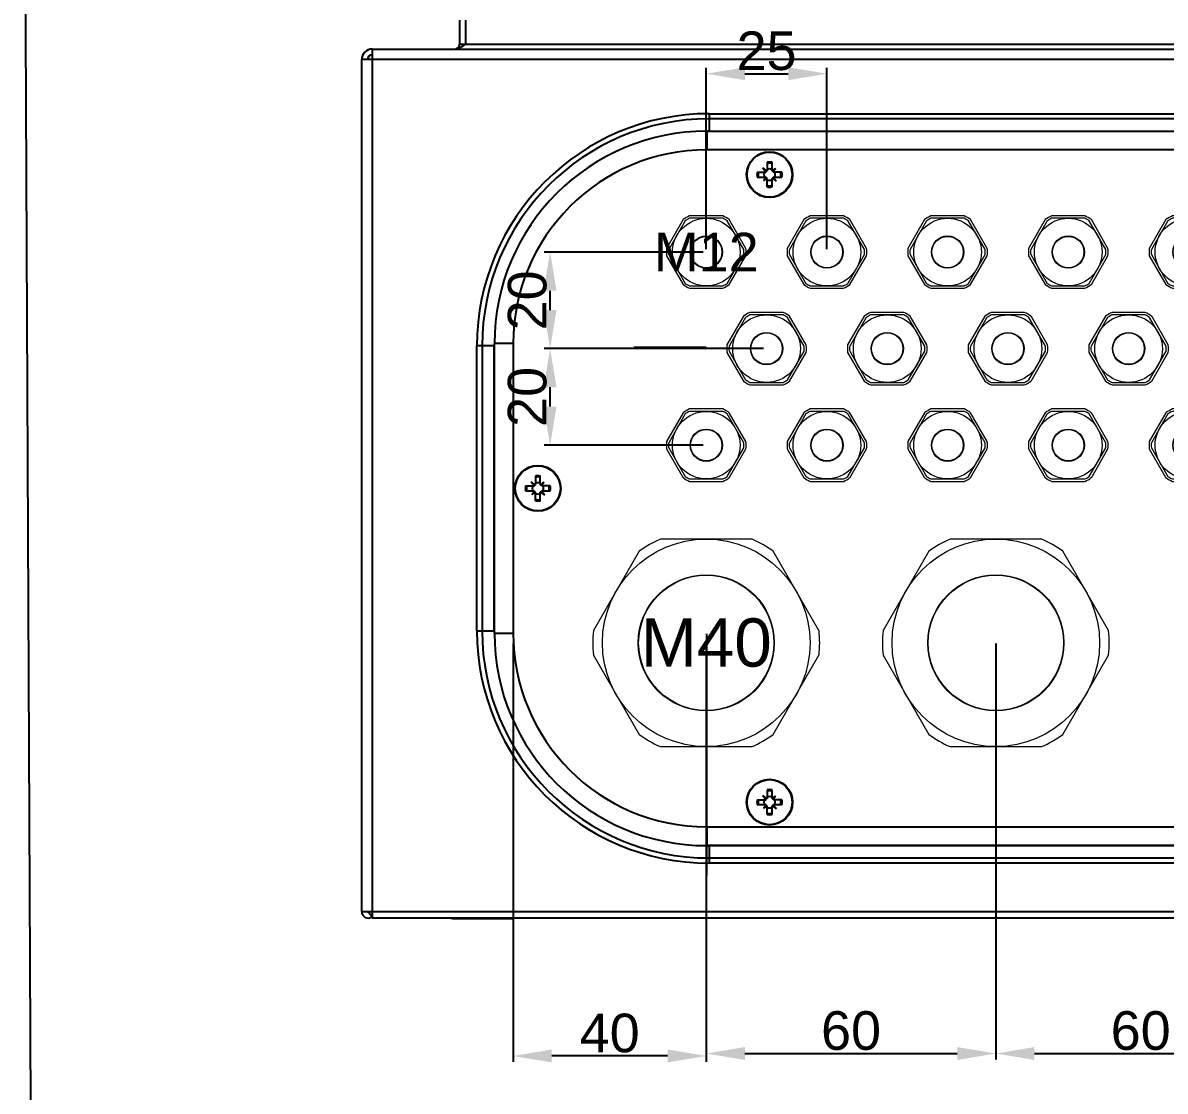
# Model space of a CAD drawing. Header units: millimetres. Extents: x 46697 to 52144, y 25488 to 34806.
# Drawn here: x 49224.9 to 49461.5, y 29562.1 to 29783.4 of the extents above; entities that cross this region are included whole.
import ezdxf

# ---------------------------------------------------------------- set-up
doc = ezdxf.new("R2010")
doc.units = ezdxf.units.MM
doc.layers.add('! NO PLOT !', color=7, linetype='Continuous', true_color=0xff75dd, plot=False)
doc.layers.add('000-KOTIRANJE', color=254, linetype='Continuous', lineweight=5)
doc.layers.add('000-PI-Oprema', color=30, linetype='Continuous', lineweight=5)
doc.layers.add('000-PI-NO PLOT', color=6, linetype='Continuous', lineweight=5, plot=False)
doc.layers.add('000-PI-ORMAR', color=51, linetype='Continuous')
doc.layers.add('210-0', color=7, linetype='Continuous')
doc.styles.get("Standard").update_dxf_attribs({"font": 'arial.ttf'})
doc.dimstyles.new('ISO-25-lb', dxfattribs={"dimtxt": 8, "dimasz": 8, "dimexe": 1.25, "dimexo": 0.625, "dimtad": 1, "dimdec": 1, "dimtxsty": 'Standard', "dimcen": 5, "dimadec": 0, "dimazin": 0, "dimtfac": 1, "dimtdec": 1, "dimtmove": 0, "dimatfit": 3, "dimfxl": 1, "dimarcsym": 0})

# ---------------------------------------------------------------- blocks, each defined once
blk = doc.blocks.new('NSYCRN34200_bottom')
at = {"layer": '000-PI-ORMAR'}
for p, q in [((50208.22, 29485.82), (50208.22, 29480.82)), ((50209.42, 29485.82), (50209.42, 29480.82)), ((50190.12, 29479.82), (50190.12, 29299.81)), ((50190.12, 29479.82), (50585.72, 29479.82)), ((50208.22, 29480.82), (50567.62, 29480.82)), ((50187.92, 29301.16), (50187.92, 29477.62)), ((50587.92, 29477.62), (50187.92, 29477.62)), ((50259.92, 29466.43), (50259.92, 29462.84)), ((50259.92, 29466.43), (50515.92, 29466.43)), ((50515.92, 29465.37), (50259.92, 29465.37)), ((50259.42, 29462.81), (50259.42, 29458.93)), ((50259.42, 29462.81), (50516.42, 29462.81)), ((50259.92, 29462.84), (50515.92, 29462.84)), ((50516.42, 29458.93), (50259.42, 29458.93)), ((50271.69, 29454.54), (50271.03, 29455.2)), ((50271.9, 29456.36), (50271.9, 29454.59)), ((50272.93, 29454.59), (50272.93, 29456.36)), ((50270.06, 29453.81), (50269.81, 29453.81)), ((50269.87, 29454.33), (50271.64, 29454.33)), ((50269.87, 29453.3), (50271.64, 29453.3)), ((50271.69, 29453.08), (50271.17, 29452.57)), ((50271.6, 29454.47), (50271.46, 29454.33)), ((50271.46, 29453.3), (50271.6, 29453.16)), ((50271.6, 29454.63), (50271.6, 29454.47)), ((50271.6, 29454.63), (50271.76, 29454.63)), ((50271.6, 29454.47), (50271.69, 29454.37)), ((50271.6, 29454.47), (50271.6, 29454.47)), ((50271.6, 29453.16), (50271.69, 29453.25)), ((50271.6, 29453.1), (50271.6, 29453.16)), ((50271.6, 29452.99), (50271.6, 29453.1)), ((50271.6, 29452.99), (50271.71, 29452.99)), ((50271.64, 29454.33), (50271.69, 29454.37)), ((50271.69, 29453.25), (50271.64, 29453.3)), ((50271.69, 29454.54), (50271.69, 29454.37)), ((50271.86, 29454.54), (50271.69, 29454.54)), ((50271.69, 29453.25), (50271.69, 29453.08)), ((50271.69, 29453.08), (50271.86, 29453.08)), ((50271.76, 29452.99), (50271.71, 29452.99)), ((50271.9, 29454.77), (50271.76, 29454.63)), ((50271.76, 29454.63), (50271.86, 29454.54)), ((50271.76, 29454.63), (50271.76, 29454.63)), ((50271.76, 29452.99), (50271.86, 29453.08)), ((50271.76, 29452.99), (50271.9, 29452.85)), ((50271.86, 29454.54), (50271.9, 29454.59)), ((50271.9, 29453.03), (50271.86, 29453.08)), ((50271.9, 29451.26), (50271.9, 29453.03)), ((50273.07, 29454.63), (50272.93, 29454.77)), ((50272.93, 29454.59), (50272.98, 29454.54)), ((50272.98, 29453.08), (50272.93, 29453.03)), ((50272.93, 29451.26), (50272.93, 29453.03)), ((50272.93, 29452.85), (50273.07, 29452.99)), ((50273.07, 29454.63), (50272.98, 29454.54)), ((50273.15, 29454.54), (50272.98, 29454.54)), ((50273.07, 29452.99), (50272.98, 29453.08)), ((50272.98, 29453.08), (50273.15, 29453.08)), ((50273.13, 29454.63), (50273.07, 29454.63)), ((50273.08, 29452.99), (50273.07, 29452.99)), ((50273.23, 29453), (50273.08, 29452.99)), ((50273.24, 29454.63), (50273.13, 29454.63)), ((50273.15, 29454.54), (50273.66, 29455.06)), ((50273.15, 29454.37), (50273.15, 29454.54)), ((50273.24, 29454.47), (50273.15, 29454.37)), ((50273.15, 29454.37), (50273.2, 29454.33)), ((50273.2, 29453.3), (50273.15, 29453.25)), ((50273.15, 29453.08), (50273.15, 29453.25)), ((50273.24, 29453.16), (50273.15, 29453.25)), ((50273.81, 29452.42), (50273.15, 29453.08)), ((50274.97, 29454.33), (50273.2, 29454.33)), ((50273.2, 29453.3), (50274.97, 29453.3)), ((50273.24, 29453.15), (50273.23, 29453)), ((50273.24, 29454.63), (50273.24, 29454.52)), ((50273.24, 29454.47), (50273.24, 29454.52)), ((50273.38, 29454.33), (50273.24, 29454.47)), ((50273.24, 29453.16), (50273.38, 29453.3)), ((50273.24, 29453.16), (50273.24, 29453.15)), ((50274.78, 29453.81), (50275.02, 29453.81)), ((50211.8, 29359.31), (50211.8, 29418.31)), ((50215.39, 29418.31), (50211.8, 29418.31)), ((50212.86, 29418.31), (50212.86, 29359.31)), ((50215.39, 29359.31), (50215.39, 29418.31)), ((50215.42, 29358.81), (50215.42, 29418.81)), ((50219.3, 29418.81), (50215.42, 29418.81)), ((50219.3, 29418.81), (50219.3, 29358.81)), ((50223.9, 29391.36), (50223.9, 29389.59)), ((50224.93, 29389.59), (50224.93, 29391.36)), ((50221.87, 29389.33), (50223.64, 29389.33)), ((50223.69, 29389.54), (50223.03, 29390.2)), ((50223.6, 29389.47), (50223.46, 29389.33)), ((50223.6, 29389.63), (50223.6, 29389.47)), ((50223.6, 29389.63), (50223.76, 29389.63)), ((50223.6, 29389.47), (50223.69, 29389.37)), ((50223.6, 29389.47), (50223.6, 29389.47)), ((50223.64, 29389.33), (50223.69, 29389.37)), ((50223.69, 29389.54), (50223.69, 29389.37)), ((50223.86, 29389.54), (50223.69, 29389.54)), ((50223.9, 29389.77), (50223.76, 29389.63)), ((50223.76, 29389.63), (50223.86, 29389.54)), ((50223.76, 29389.63), (50223.76, 29389.63)), ((50223.86, 29389.54), (50223.9, 29389.59)), ((50225.07, 29389.63), (50224.93, 29389.77)), ((50224.93, 29389.59), (50224.98, 29389.54)), ((50225.07, 29389.63), (50224.98, 29389.54)), ((50225.15, 29389.54), (50224.98, 29389.54)), ((50225.13, 29389.63), (50225.07, 29389.63)), ((50225.24, 29389.63), (50225.13, 29389.63)), ((50225.15, 29389.54), (50225.66, 29390.06)), ((50225.15, 29389.37), (50225.15, 29389.54)), ((50225.24, 29389.47), (50225.15, 29389.37)), ((50225.15, 29389.37), (50225.2, 29389.33)), ((50226.97, 29389.33), (50225.2, 29389.33)), ((50225.24, 29389.63), (50225.24, 29389.52)), ((50225.24, 29389.47), (50225.24, 29389.52)), ((50225.38, 29389.33), (50225.24, 29389.47)), ((50222.06, 29388.81), (50221.81, 29388.81)), ((50221.87, 29388.3), (50223.64, 29388.3)), ((50223.69, 29388.08), (50223.17, 29387.57)), ((50223.46, 29388.3), (50223.6, 29388.16)), ((50223.6, 29388.16), (50223.69, 29388.25)), ((50223.6, 29388.1), (50223.6, 29388.16)), ((50223.6, 29387.99), (50223.6, 29388.1)), ((50223.6, 29387.99), (50223.71, 29387.99)), ((50223.69, 29388.25), (50223.64, 29388.3)), ((50223.69, 29388.25), (50223.69, 29388.08)), ((50223.69, 29388.08), (50223.86, 29388.08)), ((50223.76, 29387.99), (50223.71, 29387.99)), ((50223.76, 29387.99), (50223.86, 29388.08)), ((50223.76, 29387.99), (50223.9, 29387.85)), ((50223.9, 29388.03), (50223.86, 29388.08)), ((50223.9, 29386.26), (50223.9, 29388.03)), ((50224.98, 29388.08), (50224.93, 29388.03)), ((50224.93, 29386.26), (50224.93, 29388.03)), ((50224.93, 29387.85), (50225.07, 29387.99)), ((50225.07, 29387.99), (50224.98, 29388.08)), ((50224.98, 29388.08), (50225.15, 29388.08)), ((50225.08, 29387.99), (50225.07, 29387.99)), ((50225.23, 29388), (50225.08, 29387.99)), ((50225.2, 29388.3), (50225.15, 29388.25)), ((50225.15, 29388.08), (50225.15, 29388.25)), ((50225.24, 29388.16), (50225.15, 29388.25)), ((50225.81, 29387.42), (50225.15, 29388.08)), ((50225.2, 29388.3), (50226.97, 29388.3)), ((50225.24, 29388.15), (50225.23, 29388)), ((50225.24, 29388.16), (50225.38, 29388.3)), ((50225.24, 29388.16), (50225.24, 29388.15)), ((50226.78, 29388.81), (50227.02, 29388.81)), ((50211.8, 29359.31), (50215.39, 29359.31)), ((50215.42, 29358.81), (50219.3, 29358.81)), ((50271.69, 29324.54), (50271.03, 29325.2)), ((50271.9, 29326.36), (50271.9, 29324.59)), ((50272.93, 29324.59), (50272.93, 29326.36)), ((50273.15, 29324.54), (50273.66, 29325.06)), ((50270.06, 29323.81), (50269.81, 29323.81)), ((50269.87, 29324.33), (50271.64, 29324.33)), ((50269.87, 29323.3), (50271.64, 29323.3)), ((50271.69, 29323.08), (50271.17, 29322.57)), ((50271.6, 29324.47), (50271.46, 29324.33)), ((50271.46, 29323.3), (50271.6, 29323.16)), ((50271.6, 29324.63), (50271.6, 29324.47)), ((50271.6, 29324.63), (50271.76, 29324.63)), ((50271.6, 29324.47), (50271.69, 29324.37)), ((50271.6, 29324.47), (50271.6, 29324.47)), ((50271.6, 29323.16), (50271.69, 29323.25)), ((50271.6, 29323.1), (50271.6, 29323.16)), ((50271.6, 29322.99), (50271.6, 29323.1)), ((50271.6, 29322.99), (50271.71, 29322.99)), ((50271.64, 29324.33), (50271.69, 29324.37)), ((50271.69, 29323.25), (50271.64, 29323.3)), ((50271.69, 29324.54), (50271.69, 29324.37)), ((50271.86, 29324.54), (50271.69, 29324.54)), ((50271.69, 29323.25), (50271.69, 29323.08)), ((50271.69, 29323.08), (50271.86, 29323.08)), ((50271.76, 29322.99), (50271.71, 29322.99)), ((50271.9, 29324.77), (50271.76, 29324.63)), ((50271.76, 29324.63), (50271.86, 29324.54)), ((50271.76, 29324.63), (50271.76, 29324.63)), ((50271.76, 29322.99), (50271.86, 29323.08)), ((50271.76, 29322.99), (50271.9, 29322.85)), ((50271.86, 29324.54), (50271.9, 29324.59)), ((50271.9, 29323.03), (50271.86, 29323.08)), ((50271.9, 29321.26), (50271.9, 29323.03)), ((50273.07, 29324.63), (50272.93, 29324.77)), ((50272.93, 29324.59), (50272.98, 29324.54)), ((50272.98, 29323.08), (50272.93, 29323.03)), ((50272.93, 29321.26), (50272.93, 29323.03)), ((50272.93, 29322.85), (50273.07, 29322.99)), ((50273.07, 29324.63), (50272.98, 29324.54)), ((50273.15, 29324.54), (50272.98, 29324.54)), ((50273.07, 29322.99), (50272.98, 29323.08)), ((50272.98, 29323.08), (50273.15, 29323.08)), ((50273.13, 29324.63), (50273.07, 29324.63)), ((50273.08, 29322.99), (50273.07, 29322.99)), ((50273.23, 29323), (50273.08, 29322.99)), ((50273.24, 29324.63), (50273.13, 29324.63)), ((50273.15, 29324.37), (50273.15, 29324.54)), ((50273.24, 29324.47), (50273.15, 29324.37)), ((50273.15, 29324.37), (50273.2, 29324.33)), ((50273.2, 29323.3), (50273.15, 29323.25)), ((50273.24, 29323.16), (50273.15, 29323.25)), ((50273.15, 29323.08), (50273.15, 29323.25)), ((50273.15, 29323.08), (50273.81, 29322.42)), ((50274.97, 29324.33), (50273.2, 29324.33)), ((50273.2, 29323.3), (50274.97, 29323.3)), ((50273.24, 29323.15), (50273.23, 29323)), ((50273.24, 29324.63), (50273.24, 29324.52)), ((50273.24, 29324.47), (50273.24, 29324.52)), ((50273.38, 29324.33), (50273.24, 29324.47)), ((50273.24, 29323.16), (50273.38, 29323.3)), ((50273.24, 29323.16), (50273.24, 29323.15)), ((50274.78, 29323.81), (50275.02, 29323.81)), ((50259.42, 29318.69), (50259.42, 29314.81)), ((50259.42, 29318.69), (50516.42, 29318.69)), ((50516.42, 29314.81), (50259.42, 29314.81)), ((50259.92, 29314.78), (50259.92, 29311.19)), ((50515.92, 29314.78), (50259.92, 29314.78)), ((50259.92, 29312.25), (50515.92, 29312.25)), ((50515.92, 29311.19), (50259.92, 29311.19)), ((50187.92, 29301.16), (50586.72, 29301.16)), ((50189.36, 29301.05), (50190.12, 29300.11)), ((50586.57, 29299.81), (50190.12, 29299.81)), ((50206.99, 29299.71), (50218.84, 29299.71))]:
    blk.add_line(p, q, dxfattribs=at)
for centre, radius in [((50272.42, 29453.81), 4.75), ((50272.42, 29453.81), 4.67), ((50224.42, 29388.81), 4.75), ((50224.42, 29388.81), 4.67), ((50272.42, 29323.81), 4.75), ((50272.42, 29323.81), 4.67)]:
    blk.add_circle(centre, radius, dxfattribs=at)
for centre, radius, start, end in [((50190.12, 29477.62), 2.2, 90, 180), ((50207.22, 29480.82), 1, 270, 0), ((50190.12, 29477.62), 1, 90, 180), ((50259.92, 29418.31), 48.12, 90, 180), ((50259.92, 29418.31), 47.06, 90, 180), ((50259.42, 29418.81), 44, 90, 180), ((50259.92, 29418.31), 44.53, 90, 90.6425), ((50259.42, 29418.81), 40.12, 90, 180), ((50264.1, 29445.56), 11.87, 49.8549, 54.3133), ((50280.56, 29462.04), 11.73, 215.6598, 220.1721), ((50272.42, 29454.02), 2.39, 77.579, 102.421), ((50272.42, 29454), 2.17, 76.2841, 103.7159), ((50272.21, 29453.81), 2.4, 167.5983, 179.9804), ((50272.21, 29453.81), 2.4, 180.0183, 192.4029), ((50272.24, 29453.81), 2.18, 166.3124, 179.9728), ((50272.24, 29453.81), 2.18, 180.0272, 193.6875), ((50280.71, 29445.46), 11.89, 140.0346, 143.3206), ((50264.13, 29462.03), 11.8, 306.6662, 309.9785), ((50272.42, 29453.81), 1.17, 153.8852, 206.1148), ((50272.42, 29453.81), 1.17, 63.8852, 116.1148), ((50272.42, 29453.81), 1.17, 243.8852, 296.1148), ((50280.73, 29462.06), 11.86, 229.8529, 234.3152), ((50280.71, 29445.6), 11.8, 126.666, 129.9788), ((50264.12, 29462.16), 11.9, 320.0351, 323.3202), ((50264.28, 29445.59), 11.73, 35.6597, 40.1721), ((50272.42, 29453.81), 1.17, 333.8852, 26.1148), ((50272.6, 29453.81), 2.18, 0.0273, 13.6876), ((50272.6, 29453.81), 2.18, 346.3122, 359.9726), ((50272.62, 29453.81), 2.4, 0.0196, 12.4018), ((50272.62, 29453.81), 2.4, 347.5978, 359.9802), ((50272.42, 29453.63), 2.17, 256.286, 283.714), ((50272.42, 29453.6), 2.39, 257.5768, 282.4232), ((50259.92, 29418.31), 44.53, 179.3575, 180), ((50224.42, 29389.02), 2.39, 77.579, 102.421), ((50224.21, 29388.81), 2.4, 167.5983, 179.9804), ((50224.24, 29388.81), 2.18, 166.3124, 179.9728), ((50216.1, 29380.56), 11.87, 49.8549, 54.3133), ((50232.56, 29397.04), 11.73, 215.6598, 220.1721), ((50224.42, 29388.81), 1.17, 153.8852, 206.1148), ((50224.42, 29389), 2.17, 76.2841, 103.7159), ((50224.42, 29388.81), 1.17, 63.8852, 116.1148), ((50232.71, 29380.6), 11.8, 126.666, 129.9788), ((50216.12, 29397.16), 11.9, 320.0351, 323.3202), ((50224.42, 29388.81), 1.17, 333.8852, 26.1148), ((50224.6, 29388.81), 2.18, 0.0273, 13.6876), ((50224.62, 29388.81), 2.4, 0.0196, 12.4018), ((50224.21, 29388.81), 2.4, 180.0183, 192.4029), ((50224.24, 29388.81), 2.18, 180.0272, 193.6875), ((50232.71, 29380.46), 11.89, 140.0346, 143.3206), ((50216.13, 29397.03), 11.8, 306.6662, 309.9785), ((50224.42, 29388.81), 1.17, 243.8852, 296.1148), ((50224.42, 29388.63), 2.17, 256.286, 283.714), ((50232.73, 29397.06), 11.86, 229.8529, 234.3152), ((50216.28, 29380.59), 11.73, 35.6597, 40.1721), ((50224.6, 29388.81), 2.18, 346.3122, 359.9726), ((50224.62, 29388.81), 2.4, 347.5978, 359.9802), ((50224.42, 29388.6), 2.39, 257.5768, 282.4232), ((50259.92, 29359.31), 48.12, 180, 270), ((50259.92, 29359.31), 47.06, 180, 270), ((50259.92, 29359.31), 44.53, 180, 180.6425), ((50259.42, 29358.81), 44, 180, 270), ((50259.42, 29358.81), 40.12, 180, 270), ((50264.1, 29315.56), 11.87, 49.8549, 54.3133), ((50280.56, 29332.04), 11.73, 215.6598, 220.1721), ((50272.42, 29324.02), 2.39, 77.579, 102.421), ((50272.42, 29324), 2.17, 76.2841, 103.7159), ((50272.42, 29323.81), 1.17, 63.8852, 116.1148), ((50280.71, 29315.6), 11.8, 126.666, 129.9788), ((50264.12, 29332.16), 11.9, 320.0351, 323.3202), ((50272.21, 29323.81), 2.4, 167.5983, 179.9804), ((50272.21, 29323.81), 2.4, 180.0183, 192.4029), ((50272.24, 29323.81), 2.18, 166.3124, 179.9728), ((50272.24, 29323.81), 2.18, 180.0272, 193.6875), ((50280.71, 29315.46), 11.89, 140.0346, 143.3206), ((50264.13, 29332.03), 11.8, 306.6662, 309.9785), ((50272.42, 29323.81), 1.17, 153.8852, 206.1148), ((50272.42, 29323.81), 1.17, 243.8852, 296.1148), ((50280.73, 29332.06), 11.86, 229.8529, 234.3152), ((50264.28, 29315.59), 11.73, 35.6597, 40.1721), ((50272.42, 29323.81), 1.17, 333.8852, 26.1148), ((50272.6, 29323.81), 2.18, 0.0273, 13.6876), ((50272.6, 29323.81), 2.18, 346.3122, 359.9726), ((50272.62, 29323.81), 2.4, 0.0196, 12.4018), ((50272.62, 29323.81), 2.4, 347.5978, 359.9802), ((50272.42, 29323.63), 2.17, 256.286, 283.714), ((50272.42, 29323.6), 2.39, 257.5768, 282.4232), ((50259.92, 29359.31), 44.53, 269.3575, 270), ((50189.27, 29301.16), 1.35, 180, 306.2243), ((50189.27, 29301.16), 0.152, 180, 308.8418), ((50206.99, 29301.71), 2, 253.4183, 270), ((50218.84, 29301.71), 2, 270, 286.5817)]:
    blk.add_arc(centre, radius, start, end, dxfattribs=at)
blk.add_open_spline([(50207.22, 29479.82), (50207.34, 29479.82), (50207.86, 29479.87), (50208.35, 29480.11), (50208.68, 29480.32)], degree=3, knots=[0, 0, 0, 0, 0.235383, 1, 1, 1, 1], dxfattribs=at)
blk.add_open_spline([(50208.68, 29480.32), (50208.94, 29480.48), (50209.18, 29480.65), (50209.42, 29480.82)], degree=3, dxfattribs=at)
blk = doc.blocks.new('2_2411_851_28__01_0_in_2411_851_28__4')
at = {"layer": '000-PI-Oprema'}
for p, q in [((9.49, 21.5), (-9.49, 21.5)), ((-13.88, 18.97), (-23.36, 2.53)), ((23.36, 2.53), (13.88, 18.97)), ((-23.36, -2.53), (-13.88, -18.97)), ((13.88, -18.97), (23.36, -2.53)), ((-9.49, -21.5), (9.49, -21.5))]:
    blk.add_line(p, q, dxfattribs=at)
for radius in [21.5, 14.1, 14]:
    blk.add_circle((0, 0), radius, dxfattribs=at)
for start, end in [(113.8094, 126.1906), (53.8094, 66.1906), (173.8094, 186.1906), (353.8094, 6.1906), (233.8094, 246.1906), (293.8094, 306.1906)]:
    blk.add_arc((0, 0), 23.5, start, end, dxfattribs=at)
blk = doc.blocks.new('*U234')
blk.add_blockref('2_2411_851_28__01_0_in_2411_851_28__4', (0, 0))
blk = doc.blocks.new('*U235')
at = {"layer": '000-PI-Oprema', "color": 0, "linetype": 'ByBlock', "lineweight": -2, "transparency": 16777216}
for p in [(0, 0), (60, 0)]:
    blk.add_blockref('*U234', p, dxfattribs=at)
blk = doc.blocks.new('*D236')
at = {"layer": '000-KOTIRANJE', "color": 0, "linetype": 'Continuous', "lineweight": -2, "ltscale": 0.25, "transparency": 16777216}
for p, q in [((49326.46, 29654.82), (49326.46, 29568.12)), ((49366.46, 29654.32), (49366.46, 29568.12)), ((49358.46, 29569.37), (49334.46, 29569.37))]:
    blk.add_line(p, q, dxfattribs=at)
at = {"layer": '000-KOTIRANJE', "color": 0, "ltscale": 0.25, "transparency": 16777216}
for points in [[(49334.46, 29570.71), (49334.46, 29568.04), (49326.46, 29569.37)], [(49358.46, 29570.71), (49358.46, 29568.04), (49366.46, 29569.37)]]:
    blk.add_solid(points, dxfattribs=at)
at = {"layer": 'Defpoints', "color": 0, "ltscale": 0.25, "transparency": 16777216}
for p in [(49326.46, 29655.44), (49366.46, 29654.94), (49326.46, 29569.37)]:
    blk.add_point(p, dxfattribs=at)
at = {"layer": '000-KOTIRANJE', "color": 0, "ltscale": 0.25, "transparency": 16777216, "insert": (49346.46, 29574.08), "char_height": 8, "attachment_point": 5}
blk.add_mtext('40', dxfattribs=at)
blk = doc.blocks.new('*D237')
at = {"layer": '000-KOTIRANJE', "color": 0, "linetype": 'Continuous', "lineweight": -2, "ltscale": 0.25, "transparency": 16777216}
for p, q in [((49366.46, 29654.82), (49366.46, 29568.62)), ((49426.46, 29654.82), (49426.46, 29568.62)), ((49374.46, 29569.87), (49418.46, 29569.87))]:
    blk.add_line(p, q, dxfattribs=at)
at = {"layer": '000-KOTIRANJE', "color": 0, "ltscale": 0.25, "transparency": 16777216}
for points in [[(49374.46, 29571.21), (49374.46, 29568.54), (49366.46, 29569.87)], [(49418.46, 29571.21), (49418.46, 29568.54), (49426.46, 29569.87)]]:
    blk.add_solid(points, dxfattribs=at)
at = {"layer": 'Defpoints', "color": 0, "ltscale": 0.25, "transparency": 16777216}
for p in [(49366.46, 29655.44), (49426.46, 29655.44), (49426.46, 29569.87)]:
    blk.add_point(p, dxfattribs=at)
at = {"layer": '000-KOTIRANJE', "color": 0, "ltscale": 0.25, "transparency": 16777216, "insert": (49396.46, 29574.58), "char_height": 8, "attachment_point": 5}
blk.add_mtext('60', dxfattribs=at)
blk = doc.blocks.new('*D238')
at = {"layer": '000-KOTIRANJE', "color": 0, "linetype": 'Continuous', "lineweight": -2, "ltscale": 0.25, "transparency": 16777216}
for p, q in [((49426.46, 29654.82), (49426.46, 29568.62)), ((49486.46, 29654.82), (49486.46, 29568.62)), ((49434.46, 29569.87), (49478.46, 29569.87))]:
    blk.add_line(p, q, dxfattribs=at)
at = {"layer": '000-KOTIRANJE', "color": 0, "ltscale": 0.25, "transparency": 16777216}
for points in [[(49434.46, 29571.21), (49434.46, 29568.54), (49426.46, 29569.87)], [(49478.46, 29571.21), (49478.46, 29568.54), (49486.46, 29569.87)]]:
    blk.add_solid(points, dxfattribs=at)
at = {"layer": 'Defpoints', "color": 0, "ltscale": 0.25, "transparency": 16777216}
for p in [(49426.46, 29655.44), (49486.46, 29655.44), (49486.46, 29569.87)]:
    blk.add_point(p, dxfattribs=at)
at = {"layer": '000-KOTIRANJE', "color": 0, "ltscale": 0.25, "transparency": 16777216, "insert": (49456.46, 29574.58), "char_height": 8, "attachment_point": 5}
blk.add_mtext('60', dxfattribs=at)
blk = doc.blocks.new('M12')
at = {"layer": '000-PI-Oprema'}
for p, q in [((3.44, 7.5), (-3.44, 7.5)), ((-4.78, 6.73), (-8.21, 0.77)), ((-4.34, 6.48), (-7.78, 0.52)), ((3.44, 7), (-3.44, 7)), ((7.78, 0.52), (4.34, 6.48)), ((8.21, 0.77), (4.78, 6.73)), ((-8.21, -0.77), (-4.78, -6.73)), ((-7.78, -0.52), (-4.34, -6.48)), ((4.34, -6.48), (7.78, -0.52)), ((4.78, -6.73), (8.21, -0.77)), ((-3.44, -7), (3.44, -7)), ((-3.44, -7.5), (3.44, -7.5))]:
    blk.add_line(p, q, dxfattribs=at)
for radius in [7, 3.35, 3.25]:
    blk.add_circle((0, 0), radius, dxfattribs=at)
for radius, start, end in [(8.25, 114.62, 125.38), (8.25, 54.62, 65.38), (7.8, 116.177, 123.823), (7.8, 56.177, 63.823), (8.25, 174.62, 185.38), (7.8, 176.177, 183.823), (7.8, 356.177, 3.823), (8.25, 354.62, 5.38), (8.25, 234.62, 245.38), (7.8, 236.177, 243.823), (7.8, 296.177, 303.823), (8.25, 294.62, 305.38)]:
    blk.add_arc((0, 0), radius, start, end, dxfattribs=at)
blk = doc.blocks.new('*U245')
at = {"layer": '210-0', "ltscale": 0.25}
blk.add_blockref('M12', (0, 0), dxfattribs=at)
blk = doc.blocks.new('*U246')
at = {"layer": '000-PI-ORMAR', "color": 0, "linetype": 'ByBlock', "lineweight": -2, "transparency": 16777216}
for p in [(0, 0), (25, 0), (50, 0), (75, 0), (100, 0), (125, 0), (150, 0)]:
    blk.add_blockref('*U245', p, dxfattribs=at)
blk = doc.blocks.new('*U241')
at = {"layer": '210-0', "ltscale": 0.25}
blk.add_blockref('M12', (0, 0), dxfattribs=at)
blk = doc.blocks.new('*U242')
at = {"layer": '000-PI-ORMAR', "color": 0, "linetype": 'ByBlock', "lineweight": -2, "transparency": 16777216}
for p in [(0, 0), (25, 0), (50, 0), (75, 0), (100, 0), (125, 0), (150, 0)]:
    blk.add_blockref('*U241', p, dxfattribs=at)
blk = doc.blocks.new('*D247')
at = {"layer": '000-KOTIRANJE', "color": 0, "linetype": 'Continuous', "lineweight": -2, "ltscale": 0.25, "transparency": 16777216}
for p, q in [((49366.46, 29736.52), (49366.46, 29774.09)), ((49374.46, 29772.84), (49383.46, 29772.84)), ((49391.46, 29736.52), (49391.46, 29774.09))]:
    blk.add_line(p, q, dxfattribs=at)
at = {"layer": '000-KOTIRANJE', "color": 0, "ltscale": 0.25, "transparency": 16777216}
for points in [[(49374.46, 29774.17), (49374.46, 29771.5), (49366.46, 29772.84)], [(49383.46, 29774.17), (49383.46, 29771.5), (49391.46, 29772.84)]]:
    blk.add_solid(points, dxfattribs=at)
at = {"layer": 'Defpoints', "color": 0, "ltscale": 0.25, "transparency": 16777216}
for p in [(49391.46, 29772.84), (49366.46, 29735.89), (49391.46, 29735.89)]:
    blk.add_point(p, dxfattribs=at)
at = {"layer": '000-KOTIRANJE', "color": 0, "ltscale": 0.25, "transparency": 16777216, "insert": (49378.96, 29777.54), "char_height": 8, "attachment_point": 5}
blk.add_mtext('25', dxfattribs=at)
blk = doc.blocks.new('*D248')
at = {"layer": '000-KOTIRANJE', "color": 0, "linetype": 'Continuous', "lineweight": -2, "ltscale": 0.25, "transparency": 16777216}
for p, q in [((49365.83, 29735.89), (49332.87, 29735.89)), ((49334.12, 29723.89), (49334.12, 29727.89)), ((49378.33, 29715.89), (49332.87, 29715.89))]:
    blk.add_line(p, q, dxfattribs=at)
at = {"layer": '000-KOTIRANJE', "color": 0, "ltscale": 0.25, "transparency": 16777216}
for points in [[(49332.78, 29727.89), (49335.45, 29727.89), (49334.12, 29735.89)], [(49332.78, 29723.89), (49335.45, 29723.89), (49334.12, 29715.89)]]:
    blk.add_solid(points, dxfattribs=at)
at = {"layer": 'Defpoints', "color": 0, "ltscale": 0.25, "transparency": 16777216}
for p in [(49334.12, 29735.89), (49366.46, 29735.89), (49378.96, 29715.89)]:
    blk.add_point(p, dxfattribs=at)
at = {"layer": '000-KOTIRANJE', "color": 0, "ltscale": 0.25, "transparency": 16777216, "insert": (49329.41, 29725.89), "char_height": 8, "attachment_point": 5, "rotation": 90}
blk.add_mtext('20', dxfattribs=at)
blk = doc.blocks.new('*U243')
at = {"layer": '210-0', "ltscale": 0.25}
blk.add_blockref('M12', (0, 0), dxfattribs=at)
blk = doc.blocks.new('*U244')
at = {"layer": '000-PI-ORMAR', "color": 0, "linetype": 'ByBlock', "lineweight": -2, "transparency": 16777216}
for p in [(0, 0), (25, 0), (50, 0), (75, 0), (100, 0), (125, 0), (150, 0)]:
    blk.add_blockref('*U243', p, dxfattribs=at)
blk = doc.blocks.new('*D249')
at = {"layer": '000-KOTIRANJE', "color": 0, "linetype": 'Continuous', "lineweight": -2, "ltscale": 0.25, "transparency": 16777216}
for p, q in [((49378.33, 29715.89), (49332.87, 29715.89)), ((49334.12, 29703.89), (49334.12, 29707.89)), ((49365.83, 29695.89), (49332.87, 29695.89))]:
    blk.add_line(p, q, dxfattribs=at)
at = {"layer": '000-KOTIRANJE', "color": 0, "ltscale": 0.25, "transparency": 16777216}
for points in [[(49332.78, 29707.89), (49335.45, 29707.89), (49334.12, 29715.89)], [(49332.78, 29703.89), (49335.45, 29703.89), (49334.12, 29695.89)]]:
    blk.add_solid(points, dxfattribs=at)
at = {"layer": 'Defpoints', "color": 0, "ltscale": 0.25, "transparency": 16777216}
for p in [(49334.12, 29715.89), (49378.96, 29715.89), (49366.46, 29695.89)]:
    blk.add_point(p, dxfattribs=at)
at = {"layer": '000-KOTIRANJE', "color": 0, "ltscale": 0.25, "transparency": 16777216, "insert": (49329.41, 29705.89), "char_height": 8, "attachment_point": 5, "rotation": 90}
blk.add_mtext('20', dxfattribs=at)

msp = doc.modelspace()

# ---------------------------------------------------------------- linework, layer by layer
at = {"layer": '! NO PLOT !', "ltscale": 0.25}
msp.add_lwpolyline([(49224.89, 29900.13), (49227.67, 29307.11), (49852.86, 29307.11), (49852.86, 29582.36), (49977.8, 29582.36), (49977.8, 29902.91), (49224.89, 29900.13)], dxfattribs=at)
at = {"layer": '000-PI-ORMAR', "ltscale": 0.25}
for p, q in [((49351.46, 29716.19), (49366.46, 29716.19)), ((49366.58, 29606.82), (49366.58, 29656.82))]:
    msp.add_line(p, q, dxfattribs=at)

# ---------------------------------------------------------------- block references
at = {"layer": '000-PI-Oprema', "color": 7}
msp.add_blockref('*U235', (49366.46, 29654.94), dxfattribs=at)
at = {"layer": '000-PI-ORMAR'}
for name, p in [('NSYCRN34200_bottom', (-892.84, 298.13)), ('*U246', (49366.46, 29735.89)), ('*U242', (49378.96, 29715.89)), ('*U244', (49366.46, 29695.89))]:
    msp.add_blockref(name, p, dxfattribs=at)

# ---------------------------------------------------------------- texts
at = {"layer": '000-PI-NO PLOT', "ltscale": 0.25, "attachment_point": 5}
for s, insert, char_height in [('\\pxqc;M12', (49366.46, 29735.89), 8), ('\\pxqc;{\\fArial|b0|i0|c238|p34;M40}', (49366.46, 29654.94), 10)]:
    msp.add_mtext_dynamic_manual_height_columns(s, width=52.4265, gutter_width=12.5, heights=[0], dxfattribs=dict(at, insert=insert, char_height=char_height))

# ---------------------------------------------------------------- dimensions: what is measured, and where the dimension line sits
at = {"layer": '000-KOTIRANJE', "ltscale": 0.25}
dim = msp.add_linear_dim(base=(49391.46, 29772.84), p1=(49366.46, 29735.89), p2=(49391.46, 29735.89), dimstyle='ISO-25-lb', dxfattribs=at)
dim.commit()
dim.dimension.update_dxf_attribs({"geometry": '*D247', "text_midpoint": (49378.96, 29772.84), "dimtype": 160})
dim = msp.add_linear_dim(base=(49334.12, 29735.89), p1=(49378.96, 29715.89), p2=(49366.46, 29735.89), angle=90, dimstyle='ISO-25-lb', dxfattribs=at)
dim.commit()
dim.dimension.update_dxf_attribs({"geometry": '*D248', "text_midpoint": (49334.12, 29725.89), "dimtype": 160})
dim = msp.add_linear_dim(base=(49334.12, 29715.89), p1=(49366.46, 29695.89), p2=(49378.96, 29715.89), angle=90, dimstyle='ISO-25-lb', dxfattribs=at)
dim.commit()
dim.dimension.update_dxf_attribs({"geometry": '*D249', "text_midpoint": (49329.41, 29705.89)})
for base, p1, p2, picture, middle in [((49326.46, 29569.37), (49366.46, 29654.94), (49326.46, 29655.44), '*D236', (49346.46, 29574.08)), ((49426.46, 29569.87), (49366.46, 29655.44), (49426.46, 29655.44), '*D237', (49396.46, 29574.58)), ((49486.46, 29569.87), (49426.46, 29655.44), (49486.46, 29655.44), '*D238', (49456.46, 29574.58))]:
    dim = msp.add_linear_dim(base=base, p1=p1, p2=p2, dimstyle='ISO-25-lb', dxfattribs=at)
    dim.commit()
    dim.dimension.update_dxf_attribs({"geometry": picture, "text_midpoint": middle})

doc.saveas('drawing.dxf')
